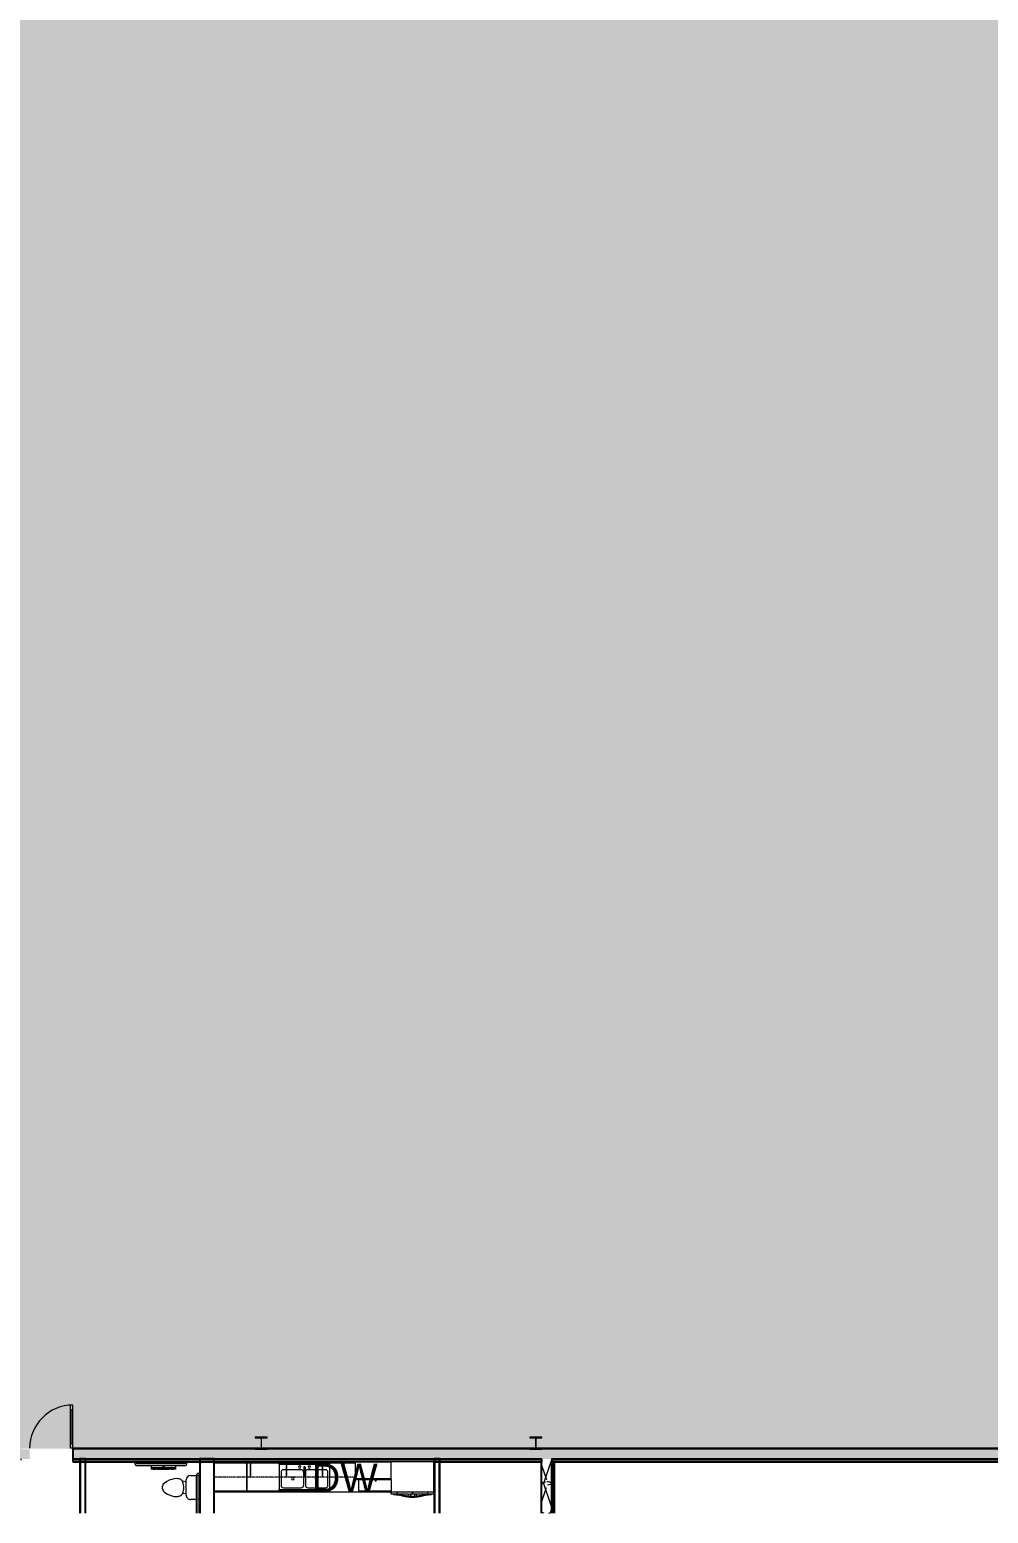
# Model space of a CAD drawing. Header units: inches. Extents: x -214893 to 4535, y -128673 to 1725.
# Drawn here: x 1608 to 2405, y -742 to 492 of the extents above; entities that cross this region are included whole.
import ezdxf

# ---------------------------------------------------------------- set-up
doc = ezdxf.new("R2010")
doc.units = ezdxf.units.IN
doc.header["$MEASUREMENT"] = 0
doc.linetypes.add('Overhead', pattern=[0.15625, 0.09375, -0.0625])
for name, color, linetype, lineweight in [('A-ANNO-NOTE', 131, 'Continuous', 9), ('A-DETL-GENF', 92, 'Continuous', 9), ('A-DOOR', 31, 'Continuous', 9), ('A-DOOR-GLAZ', 31, 'Continuous', 15), ('A-GENM', 13, 'Continuous', 9), ('A-WALL', 113, 'Continuous', 9), ('A-WALL-PATT', 111, 'Continuous', 25), ('I-FURN-PNLS', 30, 'Continuous', 9), ('I-WALL', 2, 'Continuous', 9), ('L-SITE-WALL', 31, 'Continuous', 9), ('P-SANR-FIXT', 6, 'Continuous', 9), ('Q-CASE', 31, 'Continuous', 9), ('Q-SPCQ', 91, 'Continuous', 9), ('S-COLS', 52, 'Continuous', 9)]:
    doc.layers.add(name, color=color, linetype=linetype, lineweight=lineweight)
doc.styles.add('Arial', font='arial.ttf', dxfattribs={"height": 23.60479})
pattern_1 = [(161.57, (1.28, 1.28), (-10.2404037, -0.0005683), [0, -72.858, 8.09, 0]), (18.43, (-1.28, 1.28), (-10.2404037, 0.0005683), [0, -72.858, 8.09, 0]), (108.43, (1.28, 1.28), (5.118465, -25.601926), [24.282, -56.666]), (71.57, (-1.28, 1.28), (5.118465, 25.601926), [24.282, -56.666])]
pattern_2 = [(0, (0, 0), (0, 30.216), []), (90, (0, 0), (-30.216, 2e-15), [])]

# ---------------------------------------------------------------- blocks, each defined once
blk = doc.blocks.new('Single-Glass 1 - 36_ x 84_-598703-Floor Plan - Warehouse')
at = {"layer": 'A-DOOR', "color": 10, "lineweight": 13}
for p, q in [((16, 37.625), (16, 41.625)), ((18, 41.625), (16, 41.625)), ((16, 37.625), (18, 37.625)), ((18, 37.625), (18, 41.625)), ((16, 9.625), (18, 9.625)), ((16, 5.625), (16, 9.625)), ((18, 5.625), (16, 5.625)), ((18, 5.625), (18, 9.625))]:
    blk.add_line(p, q, dxfattribs=at)
at = {"layer": 'A-DOOR', "color": 7}
for p, q in [((16, 9.625), (16, 37.625)), ((18, 9.625), (18, 37.625))]:
    blk.add_line(p, q, dxfattribs=at)
blk.add_arc((18, 5.625), 36, 90, 180, dxfattribs=at)
at = {"layer": 'A-DOOR-GLAZ', "color": 50}
blk.add_line((17, 37.625), (17, 9.625), dxfattribs=at)
blk = doc.blocks.new('Open Source Metal Building_Exterior_rvt-1-Floor Plan - Warehouse')
at = {"layer": 'A-WALL-PATT', "lineweight": 9}
h = blk.add_hatch(dxfattribs=at)
h.set_pattern_fill('FP_2', color=8, style=0, pattern_type=2)
h.set_pattern_definition(pattern_1)
h.paths.add_polyline_path([(-2103.1, -696.5), (385.6, -696.5), (385.6, -688.5), (-2103.1, -688.5)], flags=0)
h.paths.add_polyline_path([(2852.2, -696.5), (4519.4, -696.5), (4519.4, -688.5), (1644.4, -688.5), (1644.4, -696.5), (2310.6, -696.5)], flags=0)
h.paths.add_polyline_path([(421.6, -696.5), (1138.4, -696.5), (1138.4, -688.5), (421.6, -688.5)], flags=0)
h.paths.add_polyline_path([(1608.4, -696.5), (1608.4, -688.5), (1540.9, -688.5), (1540.9, -696.5)], flags=0)
h.paths.add_polyline_path([(1227.5, -696.5), (1234.9, -696.5), (1234.9, -688.5), (1174.4, -688.5), (1174.4, -696.5)], flags=0)
h = blk.add_hatch(dxfattribs=at)
h.set_pattern_fill('FP_3', style=0, pattern_type=2)
h.set_pattern_definition(pattern_2)
h.paths.add_polyline_path([(2852.2, -697.5), (4520.4, -697.5), (4520.4, -696.5), (2042.3, -696.5), (2042.3, -697.5), (2310.6, -697.5)], flags=0)
h.paths.add_polyline_path([(1608.4, -697.5), (1608.4, -696.5), (1589.2, -696.5), (1589.2, -697.5)], flags=0)
h.paths.add_polyline_path([(1749.9, -696.5), (1753.8, -697.5), (2034.3, -697.5), (2034.3, -696.5), (1752.1, -696.5)], flags=0)
h.paths.add_polyline_path([(1644.4, -697.5), (1749.9, -697.5), (1749.9, -696.5), (1644.4, -696.5)], flags=0)
h.paths.add_polyline_path([(1540.9, -697.5), (1585.7, -697.5), (1585.7, -696.5), (1540.9, -696.5)], flags=0)
h.paths.add_polyline_path([(1227.5, -697.5), (1234.9, -697.5), (1234.9, -696.5), (1185.8, -696.5), (1185.8, -697.5)], flags=0)
h.paths.add_polyline_path([(1181, -697.5), (1181, -696.5), (1174.4, -696.5), (1174.4, -697.5)], flags=0)
h.paths.add_polyline_path([(898.7, -697.5), (898.7, -696.5), (626.9, -696.5), (626.9, -697.5), (889, -697.5)], flags=0)
h.paths.add_polyline_path([(902.2, -697.5), (1138.4, -697.5), (1138.4, -696.5), (902.2, -696.5), (902.2, -696.8)], flags=0)
h.paths.add_polyline_path([(421.6, -697.5), (623.4, -697.5), (623.4, -696.5), (421.6, -696.5)], flags=0)
h.paths.add_polyline_path([(367.9, -697.5), (370.4, -697.5), (370.4, -696.5), (-2111.1, -696.5), (-2111.1, -697.5), (279.8, -697.5)], flags=0)
h.paths.add_polyline_path([(379.2, -697.5), (385.6, -697.5), (385.6, -696.5), (378.4, -696.5), (378.4, -697.5)], flags=0)
h = blk.add_hatch(dxfattribs=at)
h.set_pattern_fill('FP_2', color=8, style=0, pattern_type=2)
h.set_pattern_definition(pattern_1)
h.paths.add_polyline_path([(2034.3, -741.7), (2042.3, -741.7), (2042.3, -696.5), (2034.3, -696.5), (2034.3, -699)], flags=0)
h = blk.add_hatch(dxfattribs=at)
h.set_pattern_fill('FP_3', style=0, pattern_type=2)
h.set_pattern_definition(pattern_2)
h.paths.add_polyline_path([(2043.3, -741.7), (2043.3, -697.5), (2042.3, -697.5), (2042.3, -741.7), (2042.6, -741.7)], flags=0)
at = {"layer": 'A-WALL', "color": 7}
for p, q in [((4511.4, -688.5), (1644.4, -688.5)), ((2034.3, -696.5), (1644.4, -696.5)), ((2033.6, -697.5), (1644.4, -697.5)), ((2034.3, -697.5), (2033.6, -697.5)), ((2033.6, -697.5), (2034.3, -697.5)), ((2033.6, -697.5), (2033.6, -699)), ((2034.3, -696.5), (2034.3, -697.5)), ((2034.3, -697.5), (2034.3, -699)), ((2034.3, -741.7), (2034.3, -699)), ((4519.4, -696.5), (2042.3, -696.5)), ((2042.3, -696.5), (2042.3, -697.5)), ((2042.3, -697.5), (2042.3, -699)), ((2042.3, -741.7), (2042.3, -699)), ((4520.4, -697.5), (2043.3, -697.5)), ((2043.3, -697.5), (2043.3, -699)), ((2044.8, -699), (2043.3, -699)), ((2043.3, -741.7), (2043.3, -699))]:
    blk.add_line(p, q, dxfattribs=at)
at = {"layer": 'L-SITE-WALL', "color": 250, "lineweight": 25}
for p, q in [((4510.7, -687.7), (1644.4, -687.7)), ((1644.4, -687.7), (1644.4, -699)), ((1644.4, -699), (1878.9, -699)), ((1944.6, -699), (2033.6, -699)), ((2033.6, -699), (2033.6, -741.7)), ((2044.8, -699), (4521.9, -699)), ((2044.8, -741.7), (2044.8, -699))]:
    blk.add_line(p, q, dxfattribs=at)
at = {"layer": 'S-COLS', "color": 50, "lineweight": 15}
for p, q in [((1805.9, -678.5), (1795.9, -678.5)), ((1795.9, -678.5), (1795.9, -679)), ((1795.9, -679), (1800.1, -679)), ((1800.1, -687.9), (1795.9, -687.9)), ((1795.9, -687.9), (1795.9, -688.5)), ((1795.9, -688.5), (1805.9, -688.5)), ((1800.8, -679.7), (1800.8, -687.2)), ((1801.1, -687.2), (1801.1, -679.7)), ((1801.8, -679), (1805.9, -679)), ((1805.9, -687.9), (1801.8, -687.9)), ((1805.9, -679), (1805.9, -678.5)), ((1805.9, -688.5), (1805.9, -687.9)), ((2034.3, -678.5), (2024.3, -678.5)), ((2024.3, -678.5), (2024.3, -679)), ((2024.3, -679), (2028.5, -679)), ((2028.5, -687.9), (2024.3, -687.9)), ((2024.3, -687.9), (2024.3, -688.5)), ((2024.3, -688.5), (2034.3, -688.5)), ((2029.1, -679.7), (2029.1, -687.2)), ((2029.5, -687.2), (2029.5, -679.7)), ((2030.2, -679), (2034.3, -679)), ((2034.3, -687.9), (2030.2, -687.9)), ((2034.3, -679), (2034.3, -678.5)), ((2034.3, -688.5), (2034.3, -687.9))]:
    blk.add_line(p, q, dxfattribs=at)
for centre, start, end in [((1800.1, -679.7), 0, 90), ((1800.1, -687.2), 270, 0), ((1801.8, -679.7), 90, 180), ((1801.8, -687.2), 180, 270), ((2028.5, -679.7), 0, 90), ((2028.5, -687.2), 270, 0), ((2030.2, -679.7), 90, 180), ((2030.2, -687.2), 180, 270)]:
    blk.add_arc(centre, 0.691, start, end, dxfattribs=at)
at = {"lineweight": 9}
blk.add_blockref('Single-Glass 1 - 36_ x 84_-598703-Floor Plan - Warehouse', (1626.4, -693.3), dxfattribs=at)
blk = doc.blocks.new('Counter Top - 24_ Depth-690214-Floor Plan - Warehouse')
at = {"layer": 'Q-CASE'}
for p, q in [((-47.3, 25), (99.7, 25)), ((99.7, 0.8), (-17.3, 0.8))]:
    blk.add_line(p, q, dxfattribs=at)
blk = doc.blocks.new('Refrigeration-Dacor-Millennia - PF36BNDFBK-518783-Floor Plan - Warehouse')
at = {"layer": 'A-GENM'}
for p, q in [((-17.8, -14.4), (-17.8, -12.4)), ((-3.2, -14.4), (-17.8, -14.4)), ((-15.8, -14.4), (-15.8, -14.7)), ((-12.8, -12.4), (-12.8, -14.4)), ((-3.2, -16.7), (-3.2, -14.4)), ((-3.2, -14.4), (-1.7, -14.4)), ((-3.2, -14.7), (-1.7, -14.7)), ((-1.7, -16.7), (-3.2, -16.7)), ((-1.7, -14.4), (-1.7, -16.7)), ((1.7, -14.4), (-1.7, -14.4)), ((-0.1, -12.4), (-0.1, -14.4)), ((0.1, -14.4), (0.1, -12.4)), ((3.2, -14.4), (1.7, -14.4)), ((1.7, -14.4), (1.7, -16.7)), ((3.2, -14.7), (1.7, -14.7)), ((1.7, -16.7), (3.2, -16.7)), ((3.2, -16.7), (3.2, -14.4)), ((17.8, -14.4), (3.2, -14.4)), ((12.8, -14.4), (12.8, -12.4)), ((15.8, -14.7), (15.8, -14.4)), ((17.8, -12.4), (17.8, -14.4))]:
    blk.add_line(p, q, dxfattribs=at)
for points, knots in [([(-3.4, -16.2), (-3.6, -16.1), (-4.2, -16.1), (-5.1, -16), (-6, -15.8), (-6.8, -15.7), (-7.4, -15.6), (-7.9, -15.5), (-8.3, -15.4), (-8.6, -15.3), (-8.8, -15.2), (-9, -15.2), (-9.3, -15.1), (-9.5, -15.1), (-9.8, -15), (-10, -15), (-10.3, -14.9), (-10.6, -14.8), (-10.9, -14.8), (-11.2, -14.7), (-11.5, -14.7), (-11.8, -14.7), (-12.2, -14.6), (-12.6, -14.6), (-13, -14.5), (-13.4, -14.5), (-13.8, -14.5), (-14.3, -14.5), (-14.9, -14.4), (-15.4, -14.4), (-15.8, -14.4)], [0.65625, 0.65625, 0.65625, 0.65625, 0.6875, 0.71875, 0.75, 0.78125, 0.796875, 0.8125, 0.828125, 0.8359375, 0.84375, 0.8515625, 0.859375, 0.8671875, 0.875, 0.8828125, 0.890625, 0.8984375, 0.90625, 0.9140625, 0.921875, 0.9296875, 0.9375, 0.9453125, 0.953125, 0.9609375, 0.96875, 0.9765625, 0.984375, 1, 1, 1, 1]), ([(-15.8, -14.7), (-15.4, -14.7), (-14.7, -14.7), (-13.9, -14.7), (-13.4, -14.8), (-13, -14.8), (-12.6, -14.8), (-12.2, -14.9), (-11.8, -14.9), (-11.5, -15), (-11.2, -15), (-10.9, -15.1), (-10.6, -15.1), (-10.3, -15.2), (-10, -15.2), (-9.8, -15.3), (-9.5, -15.3), (-9.3, -15.4), (-9, -15.5), (-8.8, -15.5), (-8.6, -15.6), (-8.3, -15.7), (-7.9, -15.8), (-7.4, -15.9), (-6.8, -16), (-6, -16.2), (-5.1, -16.4), (-4.2, -16.5), (-3.6, -16.6), (-3.4, -16.6)], [0, 0, 0, 0, 0.015625, 0.03125, 0.0390625, 0.046875, 0.0546875, 0.0625, 0.0703125, 0.078125, 0.0859375, 0.09375, 0.1015625, 0.109375, 0.1171875, 0.125, 0.1328125, 0.140625, 0.1484375, 0.15625, 0.1640625, 0.171875, 0.1875, 0.203125, 0.21875, 0.25, 0.28125, 0.3125, 0.34375, 0.34375, 0.34375, 0.34375]), ([(-2.9, -16.7), (-2.8, -16.7), (-2.5, -16.7), (-1.9, -16.8), (-1.2, -16.8), (-0.6, -16.8), (0, -16.8), (0.6, -16.8), (1.2, -16.8), (1.9, -16.8), (2.5, -16.7), (2.8, -16.7), (2.9, -16.7)], [0.363139, 0.363139, 0.363139, 0.363139, 0.375, 0.40625, 0.4375, 0.46875, 0.5, 0.53125, 0.5625, 0.59375, 0.625, 0.636861, 0.636861, 0.636861, 0.636861]), ([(1.7, -16.3), (1.6, -16.3), (1, -16.3), (0, -16.3), (-1, -16.3), (-1.6, -16.3), (-1.7, -16.3)], [0.4135862, 0.4135862, 0.4135862, 0.4135862, 0.4375, 0.5, 0.5625, 0.5864138, 0.5864138, 0.5864138, 0.5864138]), ([(15.8, -14.4), (15.4, -14.4), (14.9, -14.4), (14.3, -14.5), (13.8, -14.5), (13.4, -14.5), (13, -14.5), (12.6, -14.6), (12.2, -14.6), (11.8, -14.7), (11.5, -14.7), (11.2, -14.7), (10.9, -14.8), (10.6, -14.8), (10.3, -14.9), (10, -15), (9.8, -15), (9.5, -15.1), (9.3, -15.1), (9, -15.2), (8.8, -15.2), (8.6, -15.3), (8.3, -15.4), (7.9, -15.5), (7.4, -15.6), (6.8, -15.7), (6, -15.8), (5.1, -16), (4.2, -16.1), (3.6, -16.1), (3.4, -16.2)], [0, 0, 0, 0, 0.015625, 0.0234375, 0.03125, 0.0390625, 0.046875, 0.0546875, 0.0625, 0.0703125, 0.078125, 0.0859375, 0.09375, 0.1015625, 0.109375, 0.1171875, 0.125, 0.1328125, 0.140625, 0.1484375, 0.15625, 0.1640625, 0.171875, 0.1875, 0.203125, 0.21875, 0.25, 0.28125, 0.3125, 0.34375, 0.34375, 0.34375, 0.34375]), ([(3.4, -16.6), (3.6, -16.6), (4.2, -16.5), (5.1, -16.4), (6, -16.2), (6.8, -16), (7.4, -15.9), (7.9, -15.8), (8.3, -15.7), (8.6, -15.6), (8.8, -15.5), (9, -15.5), (9.3, -15.4), (9.5, -15.3), (9.8, -15.3), (10, -15.2), (10.3, -15.2), (10.6, -15.1), (10.9, -15.1), (11.2, -15), (11.5, -15), (11.8, -14.9), (12.2, -14.9), (12.6, -14.8), (13, -14.8), (13.4, -14.8), (13.8, -14.7), (14.3, -14.7), (14.9, -14.7), (15.4, -14.7), (15.8, -14.7)], [0.65625, 0.65625, 0.65625, 0.65625, 0.6875, 0.71875, 0.75, 0.78125, 0.796875, 0.8125, 0.828125, 0.8359375, 0.84375, 0.8515625, 0.859375, 0.8671875, 0.875, 0.8828125, 0.890625, 0.8984375, 0.90625, 0.9140625, 0.921875, 0.9296875, 0.9375, 0.9453125, 0.953125, 0.9609375, 0.96875, 0.9765625, 0.984375, 1, 1, 1, 1])]:
    blk.add_open_spline(points, degree=3, knots=knots, dxfattribs=at)
at = {"layer": 'Q-SPCQ'}
for p, q in [((17.8, 12.4), (-17.8, 12.4)), ((17.8, -12.4), (17.8, 12.4)), ((-17.8, -2.3), (-17.8, -12.4)), ((-17.8, -12.4), (17.8, -12.4))]:
    blk.add_line(p, q, dxfattribs=at)
blk = doc.blocks.new('293304 - 293304 2-686364-Floor Plan - Warehouse')
at = {"layer": 'I-FURN-PNLS'}
blk.add_line((0.9, -14.1), (0.9, -13.4), dxfattribs=at)
at = {"layer": 'Q-CASE'}
for p, q in [((15.9, 0.6), (-14.1, 0.6)), ((-14.1, 0.6), (-14.1, -14.1)), ((-14.1, 0.6), (-14.1, -13.4)), ((-14.1, 0.6), (15.9, 0.6)), ((15.9, -14.1), (15.9, 0.6)), ((15.9, -13.4), (15.9, 0.6)), ((15.9, -13.4), (-14.1, -13.4)), ((-14.1, -14.1), (15.9, -14.1)), ((-1.5, -14.1), (-1.5, -15.2)), ((-1.2, -15.1), (-1.2, -14.1)), ((3, -15.1), (3, -14.1)), ((3.3, -14.1), (3.3, -15.2))]:
    blk.add_line(p, q, dxfattribs=at)
for centre, start, end in [((-1.3, -15.2), 180, 5.5918), ((3.2, -15.2), 174.4082, 0)]:
    blk.add_arc(centre, 0.188, start, end, dxfattribs=at)
blk = doc.blocks.new('Sink Kitchen-Double - 42_ x 21_-577721-Floor Plan - Warehouse')
at = {"layer": 'P-SANR-FIXT'}
for p, q in [((21.6, 10.6), (-20.4, 10.6)), ((-20.4, 10.6), (-20.4, -10.4)), ((-18.9, 4.1), (-18.9, -6.9)), ((-2.1, 6.1), (-16.9, 6.1)), ((-0.1, 4.1), (-0.1, -6.9)), ((0.1, 8.3), (0.1, 0.6)), ((1.1, 8.3), (1.1, 0.6)), ((1.4, 4.1), (1.4, -6.9)), ((18.1, 6.1), (3.4, 6.1)), ((20.1, -6.9), (20.1, 4.1)), ((21.6, -10.4), (21.6, 10.6)), ((-20.4, -10.4), (21.6, -10.4)), ((-16.9, -8.9), (-2.1, -8.9)), ((3.4, -8.9), (18.1, -8.9))]:
    blk.add_line(p, q, dxfattribs=at)
for centre, radius, start, end in [((-16.9, 4.1), 2, 90, 180), ((-3.4, 8.3), 1, 360, 180), ((-3.4, 8.3), 1, 180, 360), ((-2.1, 4.1), 2, 360, 90), ((0.6, 8.3), 0.5, 360, 180), ((0.6, 0.6), 0.5, 180, 360), ((3.4, 4.1), 2, 90, 180), ((4.6, 8.3), 1, 360, 180), ((4.6, 8.3), 1, 180, 0), ((18.1, 4.1), 2, 0, 90), ((-16.9, -6.9), 2, 180, 270), ((-9.1, -1.4), 1, 0, 180), ((-9.1, -1.4), 1, 180, 360), ((-2.1, -6.9), 2, 270, 0), ((3.4, -6.9), 2, 180, 270), ((10.4, -1.4), 1, 0, 180), ((10.4, -1.4), 1, 180, 360), ((18.1, -6.9), 2, 270, 0)]:
    blk.add_arc(centre, radius, start, end, dxfattribs=at)
blk = doc.blocks.new('Base Cabinet-Double Door Sink Unit - 42_-578557-Floor Plan - Warehouse')
at = {"layer": 'Q-CASE'}
for p, q in [((-20.3, 0), (-20.3, -2)), ((21.7, -2), (21.7, 0)), ((-20.3, -23), (-20.3, -24)), ((-20.3, -24), (21.7, -24)), ((21.7, -24), (21.7, -23))]:
    blk.add_line(p, q, dxfattribs=at)
blk = doc.blocks.new('Base Cabinet-Double Door _ 2 Drawer - 27_-581375-Floor Plan - Warehouse')
at = {"layer": 'Q-CASE'}
for p, q in [((-12.8, 0), (-12.8, -24)), ((14.2, -2), (14.2, 0)), ((-12.8, -24), (14.2, -24)), ((14.2, -24), (14.2, -23))]:
    blk.add_line(p, q, dxfattribs=at)
blk = doc.blocks.new('Toilet-Domestic-3D - Toilet-Domestic-3D-646774-Floor Plan - Warehouse')
at = {"layer": 'P-SANR-FIXT'}
for p, q in [((-10, 17.4), (-10, 19.2)), ((-10, 11.7), (-10, 16.8)), ((10, 19.5), (10, 18)), ((10, 16.5), (10, 11.7)), ((-7.4, 1), (-7.5, 0)), ((-7.5, 0), (-7.3, -2)), ((-7.2, 2), (-7.4, 1)), ((-7, 3), (-7.2, 2)), ((-6.4, 4), (-7, 3)), ((-5.2, 5), (-6.4, 4)), ((6.2, 8), (-6.3, 8)), ((-4.9, 8), (-5.2, 5)), ((-3.8, 5.5), (-5.2, 5)), ((-1, 6), (-3.8, 5.5)), ((1, 6), (-1, 6)), ((3.8, 5.5), (1, 6)), ((5.2, 5), (3.8, 5.5)), ((4.9, 8), (5.2, 5)), ((6.4, 4), (5.2, 5)), ((7, 3), (6.4, 4)), ((7.2, 2), (7, 3)), ((7.4, 1), (7.2, 2)), ((7.3, -2), (7.5, 0)), ((7.5, 0), (7.4, 1)), ((-7.3, -2), (-6.8, -4)), ((-6.8, -4), (-6.1, -6)), ((-6.1, -6), (-5.1, -8)), ((-5.1, -8), (-3.7, -10)), ((-3.7, -10), (-2.7, -11)), ((-2.7, -11), (-1.9, -11.5)), ((-1.9, -11.5), (-0.5, -12)), ((-0.5, -12), (0.5, -12)), ((0.5, -12), (1.9, -11.5)), ((1.9, -11.5), (2.7, -11)), ((2.7, -11), (3.7, -10)), ((3.7, -10), (5.1, -8)), ((5.1, -8), (6.1, -6)), ((6.1, -6), (6.8, -4)), ((6.8, -4), (7.3, -2))]:
    blk.add_line(p, q, dxfattribs=at)
for centre, start, end in [((-6.3, 11.7), 180, 270), ((6.2, 11.7), 270, 360)]:
    blk.add_arc(centre, 3.73, start, end, dxfattribs=at)
blk = doc.blocks.new('Dispenser-Toilet_Tissue-Frost_Products_LTD_-Jumbo-169 - Steel-Brushed-Stainless_Steel-646780-Floor Plan - Warehouse')
at = {"layer": 'Q-SPCQ', "lineweight": 13}
for p, q in [((1709.4, -699), (1709.4, -700.5)), ((1709.4, -701.9), (1709.4, -703.8)), ((1719.6, -702.9), (1719.6, -703.2)), ((1719.7, -702.9), (1719.6, -702.9)), ((1719.7, -703.2), (1719.7, -702.9)), ((1729.9, -700.5), (1729.9, -699)), ((1729.9, -703.8), (1729.9, -701.9)), ((1729.9, -703.8), (1709.4, -703.8)), ((1709.5, -703.9), (1709.4, -703.9)), ((1709.4, -703.9), (1709.4, -704.7)), ((1709.4, -704.7), (1729.9, -704.7)), ((1709.5, -703.9), (1729.9, -703.9)), ((1729.9, -703.9), (1709.5, -703.9)), ((1709.5, -703.9), (1709.5, -703.9)), ((1709.6, -704.8), (1710.9, -704.8)), ((1710.9, -704.8), (1728.4, -704.8)), ((1711.1, -704.9), (1713.3, -704.9)), ((1713.4, -704.8), (1714.7, -704.8)), ((1714.9, -704.9), (1724.4, -704.9)), ((1719.6, -703.2), (1719.7, -703.2)), ((1724.6, -704.8), (1725.9, -704.8)), ((1726.1, -704.9), (1728.3, -704.9)), ((1728.4, -704.8), (1729.8, -704.8)), ((1729.9, -704.7), (1729.9, -703.9)), ((1729.9, -703.9), (1729.9, -703.9)), ((1729.9, -703.9), (1729.9, -703.9))]:
    blk.add_line(p, q, dxfattribs=at)
for radius in [0.438, 0.357]:
    blk.add_circle((1719.7, -703), radius, dxfattribs=at)
for centre, radius, start, end in [((1709.5, -703.8), 0.0601, 180, 267.3185), ((1709.6, -704.7), 0.16, 180, 269.0019), ((1711.1, -704.7), 0.18, 206.3878, 270), ((1712.7, -704.8), 0.118, 187.6431, 259.1884), ((1712.7, -704.7), 0.18, 270, 333.6084), ((1712.7, -704.8), 0.151, 273.1667, 340.3726), ((1712.7, -704.8), 0.151, 272.679, 340.3653), ((1713.3, -704.8), 0.119, 188.4805, 259.9599), ((1713.3, -704.8), 0.151, 272.679, 340.3659), ((1713.3, -704.8), 0.151, 272.679, 340.3659), ((1713.3, -704.7), 0.18, 270, 333.6122), ((1714.9, -704.7), 0.22, 213.0557, 270), ((1724.4, -704.7), 0.22, 270, 326.9443), ((1726.1, -704.7), 0.18, 206.3878, 270), ((1726.1, -704.8), 0.151, 199.6341, 267.321), ((1726.1, -704.8), 0.151, 199.6341, 267.321), ((1726.1, -704.8), 0.119, 280.0401, 351.5195), ((1726.7, -704.8), 0.151, 199.6341, 266.8331), ((1726.7, -704.7), 0.18, 206.3878, 270), ((1726.7, -704.8), 0.151, 199.6341, 267.321), ((1726.7, -704.8), 0.118, 280.8116, 352.3569), ((1728.3, -704.7), 0.18, 270, 333.6122), ((1729.8, -704.7), 0.16, 270, 0), ((1729.9, -703.8), 0.06, 270, 0)]:
    blk.add_arc(centre, radius, start, end, dxfattribs=at)
blk = doc.blocks.new('817_Grab_Bars - 8170-001420-646776-Floor Plan - Warehouse')
at = {"layer": 'Q-SPCQ'}
for p, q in [((1694.9, -699), (1694.9, -699.2)), ((1696.5, -699.2), (1695.1, -699.2)), ((1695.7, -699.2), (1695.7, -700)), ((1697.8, -699.2), (1696.5, -699.2)), ((1697.2, -700), (1697.2, -699.2)), ((1737.2, -700.5), (1697.7, -700.5)), ((1697.7, -702), (1737.2, -702)), ((1698, -699.2), (1698, -699)), ((1736.9, -699), (1736.9, -699.2)), ((1738.5, -699.2), (1737.1, -699.2)), ((1737.7, -699.2), (1737.7, -700)), ((1739.8, -699.2), (1738.5, -699.2)), ((1739.2, -700), (1739.2, -699.2)), ((1740, -699.2), (1740, -699))]:
    blk.add_line(p, q, dxfattribs=at)
at = {"layer": 'Q-SPCQ', "flags": 128}
for points in [[(1695.7, -700), (1695.7, -700), (1695.7, -700.1), (1695.7, -700.2), (1695.8, -700.3), (1695.8, -700.4), (1695.8, -700.4), (1695.8, -700.5), (1695.8, -700.6), (1695.9, -700.7), (1695.9, -700.7), (1695.9, -700.8), (1696, -700.9), (1696, -701), (1696, -701), (1696.1, -701.1), (1696.1, -701.2), (1696.2, -701.2), (1696.2, -701.3), (1696.3, -701.3), (1696.3, -701.4), (1696.4, -701.5), (1696.5, -701.5), (1696.5, -701.6), (1696.6, -701.6), (1696.7, -701.6), (1696.7, -701.7), (1696.8, -701.7), (1696.9, -701.8), (1696.9, -701.8), (1697, -701.8), (1697.1, -701.9), (1697.2, -701.9), (1697.2, -701.9), (1697.3, -701.9), (1697.4, -701.9), (1697.5, -701.9), (1697.6, -702), (1697.6, -702), (1697.7, -702), (1697.7, -702)], [(1697.7, -700.5), (1697.7, -700.5), (1697.7, -700.5), (1697.7, -700.5), (1697.7, -700.5), (1697.6, -700.5), (1697.6, -700.4), (1697.6, -700.4), (1697.6, -700.4), (1697.6, -700.4), (1697.5, -700.4), (1697.5, -700.4), (1697.5, -700.4), (1697.5, -700.4), (1697.5, -700.4), (1697.5, -700.4), (1697.4, -700.4), (1697.4, -700.3), (1697.4, -700.3), (1697.4, -700.3), (1697.4, -700.3), (1697.4, -700.3), (1697.3, -700.3), (1697.3, -700.3), (1697.3, -700.2), (1697.3, -700.2), (1697.3, -700.2), (1697.3, -700.2), (1697.3, -700.2), (1697.3, -700.2), (1697.3, -700.1), (1697.3, -700.1), (1697.3, -700.1), (1697.2, -700.1), (1697.2, -700.1), (1697.2, -700), (1697.2, -700), (1697.2, -700), (1697.2, -700), (1697.2, -700), (1697.2, -700)], [(1737.2, -702), (1737.3, -702), (1737.4, -702), (1737.5, -701.9), (1737.6, -701.9), (1737.6, -701.9), (1737.7, -701.9), (1737.8, -701.9), (1737.9, -701.9), (1737.9, -701.8), (1738, -701.8), (1738.1, -701.8), (1738.2, -701.7), (1738.2, -701.7), (1738.3, -701.7), (1738.4, -701.6), (1738.4, -701.6), (1738.5, -701.5), (1738.6, -701.5), (1738.6, -701.4), (1738.7, -701.4), (1738.7, -701.3), (1738.8, -701.2), (1738.8, -701.2), (1738.9, -701.1), (1738.9, -701), (1739, -701), (1739, -700.9), (1739, -700.8), (1739.1, -700.8), (1739.1, -700.7), (1739.1, -700.6), (1739.2, -700.5), (1739.2, -700.5), (1739.2, -700.4), (1739.2, -700.3), (1739.2, -700.2), (1739.2, -700.1), (1739.2, -700.1), (1739.2, -700), (1739.2, -700)], [(1737.7, -700), (1737.7, -700), (1737.7, -700), (1737.7, -700), (1737.7, -700), (1737.7, -700.1), (1737.7, -700.1), (1737.7, -700.1), (1737.7, -700.1), (1737.7, -700.1), (1737.7, -700.2), (1737.7, -700.2), (1737.7, -700.2), (1737.7, -700.2), (1737.7, -700.2), (1737.6, -700.2), (1737.6, -700.3), (1737.6, -700.3), (1737.6, -700.3), (1737.6, -700.3), (1737.6, -700.3), (1737.6, -700.3), (1737.6, -700.3), (1737.5, -700.4), (1737.5, -700.4), (1737.5, -700.4), (1737.5, -700.4), (1737.5, -700.4), (1737.5, -700.4), (1737.4, -700.4), (1737.4, -700.4), (1737.4, -700.4), (1737.4, -700.4), (1737.4, -700.4), (1737.3, -700.4), (1737.3, -700.5), (1737.3, -700.5), (1737.3, -700.5), (1737.3, -700.5), (1737.2, -700.5), (1737.2, -700.5)]]:
    blk.add_lwpolyline(points, dxfattribs=at)
blk = doc.blocks.new('817_Grab_Bars - 8170-001420-V1-Floor Plan - Warehouse')
at = {"layer": 'Q-SPCQ'}
for p, q in [((1746.9, -710.5), (1746.9, -741.7)), ((1748.4, -741.7), (1748.4, -710.5)), ((1749.7, -708.5), (1748.9, -708.5)), ((1748.9, -710), (1749.7, -710)), ((1749.9, -707.7), (1749.7, -707.7)), ((1749.7, -709.3), (1749.7, -707.9)), ((1749.7, -710.6), (1749.7, -709.3)), ((1749.7, -710.8), (1749.9, -710.8))]:
    blk.add_line(p, q, dxfattribs=at)
at = {"layer": 'Q-SPCQ', "flags": 128}
for points in [[(1748.9, -708.5), (1748.9, -708.5), (1748.8, -708.5), (1748.7, -708.5), (1748.6, -708.5), (1748.5, -708.6), (1748.5, -708.6), (1748.4, -708.6), (1748.3, -708.6), (1748.2, -708.6), (1748.2, -708.7), (1748.1, -708.7), (1748, -708.7), (1747.9, -708.8), (1747.9, -708.8), (1747.8, -708.9), (1747.7, -708.9), (1747.7, -709), (1747.6, -709), (1747.6, -709.1), (1747.5, -709.1), (1747.4, -709.2), (1747.4, -709.2), (1747.3, -709.3), (1747.3, -709.4), (1747.3, -709.4), (1747.2, -709.5), (1747.2, -709.6), (1747.1, -709.6), (1747.1, -709.7), (1747.1, -709.8), (1747, -709.9), (1747, -709.9), (1747, -710), (1747, -710.1), (1747, -710.2), (1747, -710.3), (1746.9, -710.3), (1746.9, -710.4), (1746.9, -710.5), (1746.9, -710.5)], [(1748.4, -710.5), (1748.4, -710.5), (1748.4, -710.5), (1748.4, -710.5), (1748.4, -710.4), (1748.4, -710.4), (1748.5, -710.4), (1748.5, -710.4), (1748.5, -710.4), (1748.5, -710.3), (1748.5, -710.3), (1748.5, -710.3), (1748.5, -710.3), (1748.5, -710.3), (1748.5, -710.3), (1748.5, -710.2), (1748.5, -710.2), (1748.5, -710.2), (1748.6, -710.2), (1748.6, -710.2), (1748.6, -710.2), (1748.6, -710.1), (1748.6, -710.1), (1748.6, -710.1), (1748.6, -710.1), (1748.7, -710.1), (1748.7, -710.1), (1748.7, -710.1), (1748.7, -710.1), (1748.7, -710.1), (1748.8, -710), (1748.8, -710), (1748.8, -710), (1748.8, -710), (1748.8, -710), (1748.9, -710), (1748.9, -710), (1748.9, -710), (1748.9, -710), (1748.9, -710), (1748.9, -710)]]:
    blk.add_lwpolyline(points, dxfattribs=at)
blk = doc.blocks.new('Base Cabinet-Double Door _ 2 Drawer - 27_-V21-Floor Plan - Warehouse')
at = {"layer": 'Q-CASE'}
for p, q in [((-12.8, -14.7), (-12.8, -24)), ((-12.8, -24), (14.2, -24))]:
    blk.add_line(p, q, dxfattribs=at)
blk = doc.blocks.new('Base Cabinet-Double Door _ 2 Drawer - 27_-V22-Floor Plan - Warehouse')
at = {"layer": 'Q-CASE'}
for p, q in [((14.2, -24), (14.2, 0)), ((-12.8, -24), (14.2, -24))]:
    blk.add_line(p, q, dxfattribs=at)
blk = doc.blocks.new('Upper Cabinet-Double Door-Wall - 27_ x 36_H-702586-Floor Plan - Warehouse')
at = {"layer": 'Q-CASE', "linetype": 'Overhead'}
for p, q in [((-12.3, 0.3), (-12.3, 12.3)), ((-12.3, 12.3), (14.7, 12.3)), ((14.7, 0.3), (-12.3, 0.3)), ((14.7, 12.3), (14.7, 0.3))]:
    blk.add_line(p, q, dxfattribs=at)
blk = doc.blocks.new('Upper Cabinet-Double Door-Wall - 30_ x 36_H-702469-Floor Plan - Warehouse')
at = {"layer": 'Q-CASE', "linetype": 'Overhead'}
for p, q in [((-13.8, 0.3), (-13.8, 12.3)), ((-13.8, 12.3), (16.2, 12.3)), ((16.2, 0.3), (-13.8, 0.3)), ((16.2, 12.3), (16.2, 0.3))]:
    blk.add_line(p, q, dxfattribs=at)

msp = doc.modelspace()

# ---------------------------------------------------------------- hatches: boundary and pattern name
at = {"layer": 'A-DETL-GENF'}
h = msp.add_hatch(color=7, dxfattribs=at)
h.paths.add_polyline_path([(3555.3, -688), (4511.4, -688), (4511.4, 1701), (-2108, 1701), (-2108, -688), (2852.2, -688)], flags=0)
h.paths.add_polyline_path([(-1744.1, -329.5), (-1744.1, -329.5), (-1744.1, -326)], flags=0)
at = {"layer": 'A-WALL-PATT', "lineweight": 9}
h = msp.add_hatch(dxfattribs=at)
h.set_pattern_fill('FP_1', color=256, style=0, pattern_type=2)
h.set_pattern_definition([(0, (0, 0), (81.92, 20.48), [3.379, -58.061, 3.379, -58.061, -327.68]), (0, (0, 0), (81.92, 20.48), [-122.88, 3.379, -119.501, 3.379, -58.061, -143.36]), (0, (0, 0), (81.92, 20.48), [-307.2, 3.379, -37.581, 3.379, -99.021]), (120, (30.72, 10.24), (-58.6962, 60.7048), [3.379, -58.061, 3.379, -58.061, -327.68]), (120, (30.72, 10.24), (-58.6962, 60.7048), [-122.88, 3.379, -119.501, 3.379, -58.061, -143.36]), (120, (30.72, 10.24), (-58.6962, 60.7048), [-307.2, 3.379, -37.581, 3.379, -99.021]), (240, (40.96, 51.2), (-23.2238, -81.1848), [3.379, -58.061, 3.379, -58.061, -327.68]), (240, (40.96, 51.2), (-23.2238, -81.1848), [-122.88, 3.379, -119.501, 3.379, -58.061, -143.36]), (240, (40.96, 51.2), (-23.2238, -81.1848), [-307.2, 3.379, -37.581, 3.379, -99.021])])
h.paths.add_polyline_path([(1948.8, -741.7), (1949.3, -741.7), (1949.3, -699), (1948.7, -699), (1948.7, -741.7)], flags=0)

# ---------------------------------------------------------------- linework, layer by layer
at = {"layer": 'A-WALL'}
for p, q in [((1650.7, -696.5), (1650.7, -741.7)), ((1654.2, -696.5), (1654.2, -741.7)), ((1945.2, -696.5), (1945.2, -741.7)), ((1948.7, -696.5), (1948.7, -741.7))]:
    msp.add_line(p, q, dxfattribs=at)
at = {"layer": 'A-WALL', "lineweight": 25}
for p, q in [((1761.9, -696.5), (1749.9, -696.5)), ((1749.9, -696.5), (1749.9, -741.7)), ((1761.9, -699), (1761.9, -696.5)), ((1761.9, -741.7), (1761.9, -699.6))]:
    msp.add_line(p, q, dxfattribs=at)
at = {"layer": 'I-WALL', "lineweight": 25}
for p, q in [((1654.8, -696.5), (1650, -696.5)), ((1650, -696.5), (1650, -741.7)), ((1654.8, -741.7), (1654.8, -696.5)), ((1949.3, -696.5), (1944.6, -696.5)), ((1944.6, -696.5), (1944.6, -699)), ((1949.3, -741.7), (1949.3, -696.5)), ((1944.6, -725.8), (1944.6, -741.7))]:
    msp.add_line(p, q, dxfattribs=at)

# ---------------------------------------------------------------- block references
at = {"lineweight": 5}
msp.add_blockref('Open Source Metal Building_Exterior_rvt-1-Floor Plan - Warehouse', (0, 0), dxfattribs=at)
at = {"layer": 'P-SANR-FIXT'}
msp.add_blockref('Sink Kitchen-Double - 42_ x 21_-577721-Floor Plan - Warehouse', (1836.3, -711.6), dxfattribs=at)
at = {"layer": 'P-SANR-FIXT', "rotation": 269.9999999999998}
msp.add_blockref('Toilet-Domestic-3D - Toilet-Domestic-3D-646774-Floor Plan - Warehouse', (1730.5, -720.3), dxfattribs=at)
at = {"layer": 'Q-CASE'}
for name, p in [('Base Cabinet-Double Door _ 2 Drawer - 27_-V22-Floor Plan - Warehouse', (1774.7, -699)), ('Base Cabinet-Double Door _ 2 Drawer - 27_-581375-Floor Plan - Warehouse', (1801.7, -699)), ('Base Cabinet-Double Door Sink Unit - 42_-578557-Floor Plan - Warehouse', (1836.2, -699)), ('293304 - 293304 2-686364-Floor Plan - Warehouse', (1893, -699.6)), ('Base Cabinet-Double Door _ 2 Drawer - 27_-V21-Floor Plan - Warehouse', (1894.7, -699))]:
    msp.add_blockref(name, p, dxfattribs=at)
at = {"layer": 'Q-CASE', "rotation": 180}
for name, p in [('Upper Cabinet-Double Door-Wall - 30_ x 36_H-702469-Floor Plan - Warehouse', (1778.1, -699.3)), ('Counter Top - 24_ Depth-690214-Floor Plan - Warehouse', (1861.7, -699)), ('Upper Cabinet-Double Door-Wall - 30_ x 36_H-702469-Floor Plan - Warehouse', (1808.1, -699.3)), ('Upper Cabinet-Double Door-Wall - 30_ x 36_H-702469-Floor Plan - Warehouse', (1838.1, -699.3)), ('Upper Cabinet-Double Door-Wall - 27_ x 36_H-702586-Floor Plan - Warehouse', (1866.6, -699.3))]:
    msp.add_blockref(name, p, dxfattribs=at)
at = {"layer": 'Q-SPCQ'}
for name, p in [('817_Grab_Bars - 8170-001420-646776-Floor Plan - Warehouse', (0, 0)), ('Dispenser-Toilet_Tissue-Frost_Products_LTD_-Jumbo-169 - Steel-Brushed-Stainless_Steel-646780-Floor Plan - Warehouse', (0, 0)), ('Refrigeration-Dacor-Millennia - PF36BNDFBK-518783-Floor Plan - Warehouse', (1926.7, -711.4)), ('817_Grab_Bars - 8170-001420-V1-Floor Plan - Warehouse', (0, 0))]:
    msp.add_blockref(name, p, dxfattribs=at)

# ---------------------------------------------------------------- texts
at = {"layer": 'A-ANNO-NOTE', "insert": (1870.4, -700.3), "char_height": 23.6, "width": 65.088, "attachment_point": 2, "line_spacing_factor": 0.938532, "style": 'Arial'}
msp.add_mtext('DW', dxfattribs=at)

doc.saveas('drawing.dxf')
